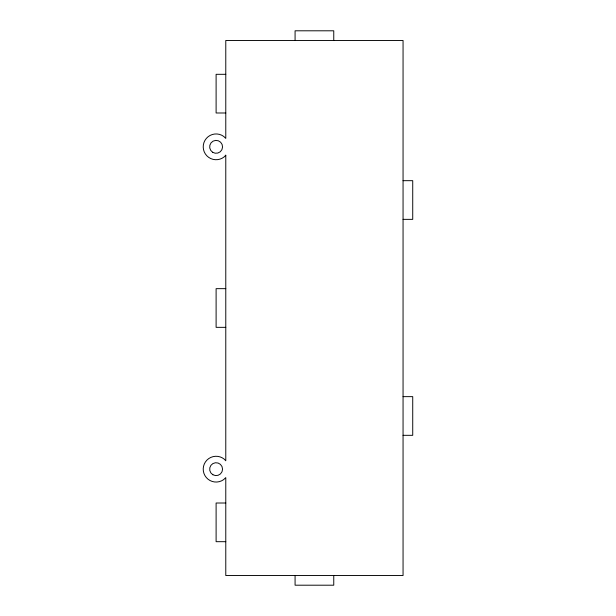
<?xml version="1.0" encoding="UTF-8"?>
<svg xmlns="http://www.w3.org/2000/svg" width="616" height="616" viewBox="0 0 616 616"><rect width="100%" height="100%" fill="white"/><g stroke="black" fill="none" stroke-linecap="round" stroke-linejoin="round"><path stroke-width="0.92" d="M225.779 74.313L216.108 74.313L216.108 112.99L225.779 112.99M403.057 180.68L412.728 180.68L412.728 219.358L403.057 219.358M225.779 288.658L216.108 288.658L216.108 327.342L225.779 327.342M403.057 396.642L412.728 396.642L412.728 435.32L403.057 435.32M225.779 503.01L216.108 503.01L216.108 541.687L225.779 541.687M333.757 40.471L333.757 30.8L295.079 30.8L295.079 40.471M333.757 575.529L333.757 585.2L295.079 585.2L295.079 575.529M225.779 155.217L224.193 156.88A12.89 12.89 0 0 1 206.807 155.763A12.89 12.89 0 0 1 206.406 138.346A12.89 12.89 0 0 1 223.716 136.429L225.779 138.4L225.779 40.471L403.057 40.471L403.057 575.529L225.779 575.529L225.779 477.623L223.593 479.656A12.89 12.89 0 0 1 206.306 477.539A12.89 12.89 0 0 1 206.914 460.129A12.89 12.89 0 0 1 224.309 459.213L225.779 460.791L225.779 155.217M212.674 152.291A6.445 6.445 0 0 0 222.553 147.085A6.445 6.445 0 0 0 213.097 141.133A6.445 6.445 0 0 0 212.674 152.291M212.882 474.743A6.445 6.445 0 0 0 222.553 469.161A6.445 6.445 0 0 0 212.882 463.578A6.445 6.445 0 0 0 212.882 474.743"/></g></svg>
